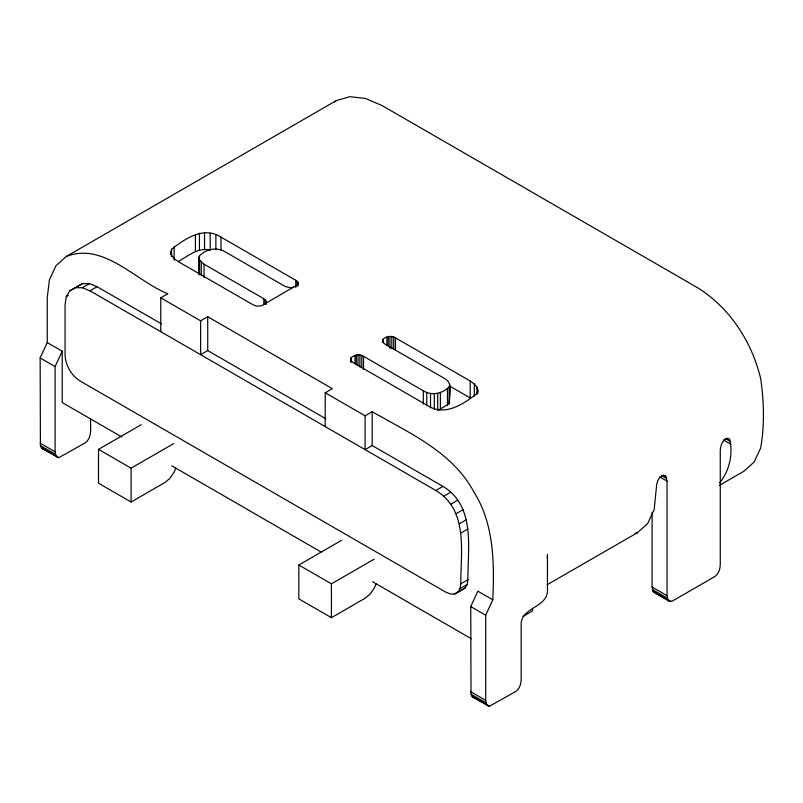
<?xml version="1.0" encoding="UTF-8"?>
<svg xmlns="http://www.w3.org/2000/svg" width="803" height="803" viewBox="0 0 803 803"><rect width="100%" height="100%" fill="white"/><g stroke="black" fill="none" stroke-linecap="round" stroke-linejoin="round"><path stroke-width="1.2" d="M547.265 557.202L547.445 554.712L547.445 588.559C549.302 608.323 519.32 606.526 521.187 626.29L521.187 679.89C520.996 684.186 519.501 688.833 515.857 691.423L489.378 706.299L472.937 697.325L471.01 694.204L470.749 606.546L477.845 591.169L492.791 599.801L485.695 615.178L485.695 700.377L486.708 704.763L487.893 705.957M161.423 323.86L97.083 286.711L89.384 283.65L82.438 283.64L69.831 290.796L66.288 296.618L65.073 304.628L65.073 355.408C65.625 365.656 71.427 375.402 80.019 380.963L445.826 592.162L450.443 593.999L454.618 594.009L457.921 592.172L465.017 588.077L467.145 584.584L467.878 579.776C467.778 547.927 475.667 506.071 442.955 486.397L372.19 445.545L365.094 449.64L365.094 415.783L325.215 392.767L325.215 426.624M457.921 592.172L460.049 588.679L460.781 583.871C460.681 552.022 468.571 510.166 435.858 490.492L89.986 290.806L82.287 287.745L75.341 287.745L69.831 290.796M170.718 252.202L171.571 249.261C185.483 238.411 203.601 226.024 221.016 237.126L295.775 280.287L298.023 282.375L298.054 284.443L261.718 305.702L256.789 306.174L253.186 304.879L178.427 261.718L174.331 258.747L171.671 255.464L170.718 252.202L170.718 254.621M198.893 274.787L198.893 257.853L199.455 255.896C206.16 248.97 216.93 246.712 225.322 251.911L285.125 286.44L290.616 287.916L293.657 287.263M449.74 384.858L449.178 386.815C442.473 393.741 431.693 395.999 423.311 390.8L363.508 356.281C359.312 353.681 353.922 354.806 350.57 358.268L350.61 360.336L352.858 362.424L427.618 405.585C445.033 416.687 463.14 404.3 477.062 393.45L477.905 390.519L476.952 387.247L474.302 383.964L470.197 380.993L395.447 337.832C391.252 335.242 385.862 336.367 382.509 339.83L382.549 341.897L384.798 343.985L444.601 378.514C453.765 383.232 449.088 395.779 449.178 403.738L438.589 410.042M175.847 468.139L173.95 472.445L169.764 478.468L165.127 482.382L131.1 502.026L98.508 483.215L98.508 449.359L141.147 424.747M376.175 583.791L374.268 588.097L370.093 594.12L365.445 598.044L331.428 617.688L298.826 598.867L298.826 565.021L341.476 540.399M90.588 418.744C90.237 426.594 92.656 437.264 85.269 442.824L58.78 457.7L42.348 448.716L40.411 445.605L40.15 357.947L47.247 342.57L47.247 297.431L49.455 279.725L55.929 265.773L66.227 256.528L336.276 100.606L349.696 96.701L365.325 98.398L382.098 105.574L698.058 287.996C730.068 308.141 751.909 342.028 760.642 378.494A233.011 134.533 60 0 1 760.642 448.054L754.168 462.006L743.869 471.251L719.388 485.383M57.294 457.349L56.12 456.164L55.106 451.778L55.106 366.58L62.202 351.202L47.247 342.57M265.271 303.654L266.405 301.898L263.836 298.726L204.032 264.197L199.525 260.042L198.893 257.853M334.56 102.152L336.276 100.606M547.295 584.644L637.411 532.72L647.71 523.466L654.184 509.514L656.713 484.219L657.637 481.138L659.052 478.427L662.636 475.356L664.372 475.356L665.787 476.43L667.032 481.148L667.032 595.675L668.056 600.072L669.23 601.256L672.362 601.066L714.941 576.484C718.585 573.894 720.08 569.247 720.261 564.951L720.261 450.413C720.522 445.886 722.118 440.576 726.514 438.478L728.251 438.478L729.666 439.552C733.37 453.906 729.164 471.582 719.659 482.754M66.288 296.618L68.315 295.444M82.287 287.745L89.384 283.65M89.986 290.806L97.083 286.711M178.386 261.407C188.233 256.107 198.1 246.983 210.195 250.155L210.195 233.231M160.761 331.669L160.761 297.813L167.857 293.717C136.299 281.462 103.537 241.542 66.227 256.528M160.761 297.813L200.63 320.839L207.726 316.733L332.322 388.672L325.215 392.767M325.817 418.764L207.726 350.59L200.63 354.685L200.63 320.839M98.508 449.359L131.1 468.179L173.739 443.557M365.094 415.783L372.19 411.688C409.54 433.188 452.41 451.908 473.82 491.848C494.216 524.118 494.347 563.003 492.791 599.801M435.858 490.492L442.955 486.397M443.557 496.324L450.654 492.229M450.503 504.344L457.6 500.239M298.826 565.021L331.428 583.831L374.068 559.219M456.014 513.759L463.12 509.664M459.557 523.666L466.653 519.571M460.781 533.092L467.878 528.996M460.781 583.871L467.878 579.776M460.049 588.679L467.145 584.584M454.618 594.009L465.017 588.077M523.034 616.413L532.489 610.963L532.489 608.554M76.927 286.701L82.438 283.64M635.173 533.363L637.411 532.72M42.348 448.716L43.824 449.068M652.086 512.354L652.086 587.043L653.1 591.44L655.76 592.975M472.937 697.325L474.422 697.666M727.528 438.318L729.666 439.552M725.25 438.478L730.589 441.56M723.433 439.954L730.911 444.27M663.649 475.195L665.787 476.43M661.371 475.356L666.711 478.437M659.564 476.831L667.032 481.148M449.62 386.042L470.197 397.927L470.197 380.993M652.086 587.043L667.032 595.675M652.347 589.512L667.293 598.145M653.1 591.44L670.716 601.608M654.274 592.624L669.23 601.256M40.15 357.947L55.106 366.58M470.749 606.546L485.695 615.178M121.885 437.003L62.202 402.544L62.202 351.202M171.812 465.82L321.571 552.283M372.572 581.733L471.331 638.746M40.15 443.146L55.106 451.778M470.749 691.744L485.695 700.377M40.411 445.605L55.357 454.237M471.01 694.204L485.956 702.836M41.164 447.532L58.78 457.7M471.762 696.131L489.378 706.299M477.905 390.519L477.905 392.928M476.952 387.247L476.952 394.494M474.302 383.964L474.302 396.06M449.178 386.815L449.178 403.738M447.472 388.361L447.472 405.294M440.375 392.466L440.375 409.389M437.695 393.45L437.695 410.373M434.303 393.771L434.303 409.49M430.528 393.4L430.528 407.914M426.734 392.386L426.734 405.686M423.311 390.8L423.311 404.1M395.447 337.832L395.447 349.927M393.731 337.049L393.731 349.134M391.834 336.537L391.834 348.622M389.947 336.357L389.947 348.442M388.25 336.517L388.25 346.183M386.916 337.009L386.916 345.471M383.362 339.057L383.362 342.68M382.509 339.83L382.509 342.249M372.19 411.688L372.19 445.545M363.508 356.281L363.508 369.571M361.792 355.488L361.792 367.573M359.905 354.976L359.905 367.061M358.008 354.796L358.008 365.676M356.311 354.956L356.311 364.632M354.976 355.448L354.976 363.91M351.423 357.496L351.423 362.334M350.57 358.268L350.57 361.902M331.428 583.831L331.428 617.688M298.023 282.375L298.023 285.998M297.14 281.281L297.14 286.119M295.775 280.287L295.775 287.544M266.084 300.814L266.084 304.437M265.201 299.72L265.201 304.558M263.836 298.726L263.836 304.779M221.016 237.126L221.016 250.426M215.877 234.767L215.877 249.271M207.726 316.733L207.726 350.59M204.534 232.679L204.534 249.603M204.032 264.197L204.032 277.497M201.292 262.22L201.292 275.519M199.525 260.042L199.525 274.546M199.435 233.171L199.435 250.094M199.455 255.896L199.455 272.819M195.42 234.647L195.42 251.57M174.121 246.943L174.121 260.232M171.571 249.261L171.571 256.518M131.1 468.179L131.1 502.026"/></g></svg>
